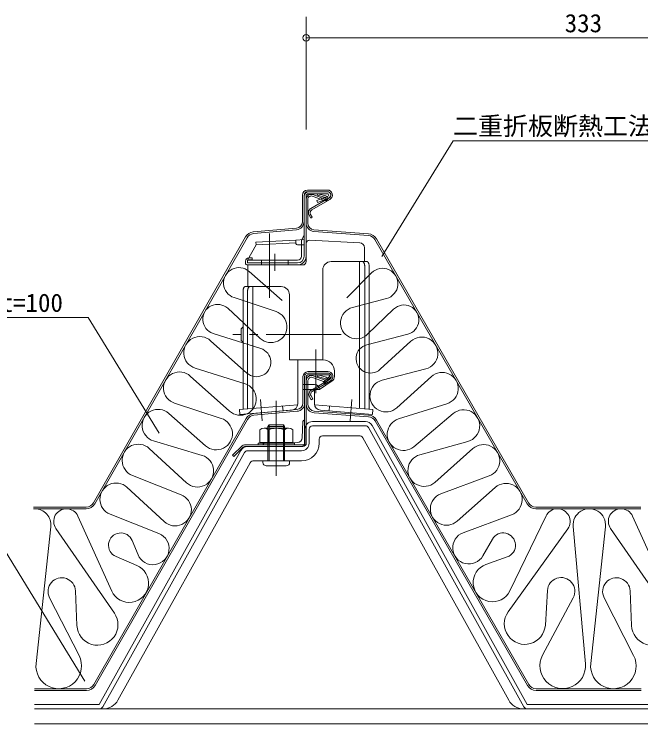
# Model space of a CAD drawing. Units: millimetres at full size, sheet at 1:5; details may follow other scales. Extents: x -3142 to 7368, y -2477 to 957.
# Drawn here: x -486.8 to -110.6, y -1779.7 to -1353.6 of the extents above; entities that cross this region are included whole.
import ezdxf
from ezdxf.enums import TextEntityAlignment as Align

# ---------------------------------------------------------------- set-up
doc = ezdxf.new("R2010")
doc.units = ezdxf.units.MM
doc.header["$LTSCALE"] = 5
doc.linetypes.add('CHAIN2', pattern=[12, 9, -1, 1, -1])
doc.layers.add('0-0_0', color=7, linetype='Continuous', lineweight=18)
doc.styles.add('ＭＳ ゴシック', font='')
doc.styles.get('ＭＳ ゴシック').set_extended_font_data('MS Gothic')

msp = doc.modelspace()

# ---------------------------------------------------------------- linework, layer by layer
at = {"layer": '0-0_0', "color": 4}
for p, q in [((-311.526, -1355.244), (-311.526, -1422.783)), ((-311.526, -1367.744), (21.474, -1367.744)), ((-266.034, -1499.092), (-223.346, -1429.538)), ((16.654, -1429.538), (-223.346, -1429.538)), ((-349.417, -1520.178), (-349.417, -1590.758)), ((-346.528, -1517.178), (-348.149, -1517.178)), ((-346.698, -1520.178), (-346.698, -1590.543)), ((-343.528, -1590.294), (-343.528, -1517.178)), ((-442.446, -1535.67), (-644.946, -1535.67)), ((-399.759, -1605.225), (-442.446, -1535.67)), ((-316.528, -1561.178), (-316.528, -1587.481)), ((-351.555, -1590.926), (-316.589, -1588.174)), ((-325.635, -1588.886), (-325.4, -1591.877)), ((-351.555, -1590.926), (-351.32, -1593.917)), ((-351.32, -1593.917), (-320.214, -1591.468)), ((-503.943, -1656.938), (-444.317, -1754.092))]:
    msp.add_line(p, q, dxfattribs=at)
at = {"layer": '0-0_0'}
for p, q in [((-298.728, -1459.178), (-310.728, -1459.178)), ((-310.728, -1460.178), (-298.728, -1460.178)), ((-298.706, -1461.378), (-310.028, -1461.378)), ((-313.728, -1462.178), (-313.728, -1478.026)), ((-312.728, -1478.026), (-312.728, -1462.178)), ((-312.728, -1462.878), (-312.728, -1498.978)), ((-311.528, -1462.878), (-311.528, -1498.978)), ((-311.528, -1464.752), (-311.528, -1479.041)), ((-310.528, -1464.752), (-310.528, -1479.041)), ((-297.728, -1463.91), (-308.64, -1470.21)), ((-297.228, -1464.776), (-308.14, -1471.076)), ((-307.844, -1462.873), (-300.541, -1465.531)), ((-300.199, -1464.591), (-307.502, -1461.933)), ((-305.082, -1465.453), (-298.36, -1462.873)), ((-304.652, -1466.573), (-305.082, -1465.453)), ((-304.652, -1466.573), (-297.93, -1463.993)), ((-317.366, -1482.009), (-343.233, -1484.361)), ((-317.275, -1483.005), (-343.143, -1485.357)), ((-306.827, -1483.03), (-274.092, -1485.485)), ((-312.728, -1486.178), (-314.201, -1489.125)), ((-274.167, -1486.482), (-306.902, -1484.027)), ((-347.898, -1487.357), (-439.257, -1647.074)), ((-347.03, -1487.853), (-438.389, -1647.571)), ((-317.721, -1489.24), (-341.688, -1490.496)), ((-341.688, -1490.496), (-341.605, -1492.094)), ((-317.637, -1490.838), (-341.605, -1492.094)), ((-312.728, -1488.978), (-317.721, -1489.24)), ((-317.721, -1489.24), (-317.617, -1491.231)), ((-314.328, -1489.662), (-314.328, -1492.178)), ((-311.528, -1491.286), (-311.528, -1502.178)), ((-309.423, -1489.289), (-279.371, -1490.864)), ((-178.859, -1647.586), (-270.208, -1488.973)), ((-177.992, -1647.087), (-269.341, -1488.474)), ((-346.728, -1501.378), (-341.605, -1492.094)), ((-312.728, -1492.178), (-316.618, -1492.178)), ((-314.328, -1492.178), (-314.328, -1498.978)), ((-276.528, -1493.86), (-276.528, -1502.178)), ((-343.928, -1499.878), (-345.9, -1499.878)), ((-343.928, -1499.878), (-343.928, -1501.078)), ((-347.928, -1501.878), (-347.928, -1502.978)), ((-316.728, -1501.378), (-346.728, -1501.378)), ((-346.728, -1501.378), (-346.728, -1502.978)), ((-316.728, -1502.978), (-346.728, -1502.978)), ((-316.728, -1504.178), (-346.728, -1504.178)), ((-313.528, -1504.178), (-346.528, -1504.178)), ((-343.928, -1501.078), (-345.928, -1501.078)), ((-338.228, -1501.378), (-338.228, -1502.978)), ((-338.228, -1502.978), (-338.228, -1504.178)), ((-322.228, -1501.378), (-322.228, -1502.978)), ((-322.228, -1502.978), (-322.228, -1504.178)), ((-296.528, -1502.178), (-276.528, -1502.178)), ((-301.528, -1507.178), (-301.528, -1561.178)), ((-321.528, -1522.178), (-321.528, -1561.178)), ((-321.528, -1561.178), (-301.528, -1561.178)), ((-298.426, -1568.239), (-310.426, -1568.239)), ((-313.426, -1571.239), (-313.426, -1587.086)), ((-312.426, -1587.086), (-312.426, -1571.239)), ((-312.426, -1571.239), (-312.426, -1611.239)), ((-311.426, -1571.239), (-311.426, -1611.239)), ((-310.426, -1569.239), (-298.426, -1569.239)), ((-310.426, -1570.239), (-297.926, -1570.239)), ((-307.742, -1571.733), (-300.439, -1574.391)), ((-300.097, -1573.452), (-307.4, -1570.794)), ((-297.573, -1571.092), (-301.134, -1574.654)), ((-296.865, -1571.8), (-300.427, -1575.361)), ((-311.426, -1573.613), (-311.426, -1587.902)), ((-310.426, -1573.613), (-310.426, -1587.902)), ((-297.426, -1572.971), (-308.338, -1579.271)), ((-296.926, -1573.837), (-307.838, -1580.137)), ((-301.134, -1574.654), (-300.427, -1575.361)), ((-317.064, -1591.07), (-342.931, -1593.421)), ((-316.973, -1592.066), (-342.841, -1594.417)), ((-274.065, -1595.343), (-306.8, -1592.888)), ((-306.725, -1591.89), (-273.99, -1594.346)), ((-347.595, -1596.415), (-439.056, -1756.137)), ((-346.727, -1596.912), (-438.188, -1756.634)), ((-178.657, -1756.646), (-270.106, -1597.834)), ((-177.79, -1756.147), (-269.239, -1597.335)), ((-336.787, -1602.239), (-322.065, -1602.239)), ((-333.726, -1600.239), (-334.426, -1601.239)), ((-334.426, -1601.239), (-334.426, -1621.739)), ((-333.726, -1600.239), (-333.726, -1621.739)), ((-325.126, -1600.239), (-333.726, -1600.239)), ((-325.126, -1600.239), (-325.126, -1621.739)), ((-324.426, -1601.239), (-324.426, -1621.739)), ((-313.463, -1598.238), (-313.821, -1607.911)), ((-275.873, -1598.239), (-307.726, -1598.239)), ((-275.873, -1600.739), (-307.726, -1600.739)), ((-274.125, -1601.767), (-180.911, -1769.454)), ((-271.94, -1600.553), (-178.726, -1768.239)), ((-339.241, -1603.239), (-339.241, -1610.739)), ((-324.519, -1603.239), (-324.519, -1610.739)), ((-319.611, -1603.239), (-319.611, -1610.739)), ((-309.726, -1602.739), (-309.726, -1611.239)), ((-339.241, -1610.739), (-319.611, -1610.739)), ((-316.756, -1610.799), (-336.426, -1611.218)), ((-303.726, -1608.739), (-303.726, -1611.239)), ((-279.697, -1606.739), (-301.726, -1606.739)), ((-277.512, -1608.024), (-189.919, -1765.598)), ((-350.012, -1612.825), (-355.669, -1618.482)), ((-349.305, -1613.532), (-354.962, -1619.189)), ((-348.598, -1612.239), (-313.426, -1612.239)), ((-348.598, -1613.239), (-313.426, -1613.239)), ((-340.426, -1611.239), (-318.426, -1611.239)), ((-340.426, -1611.239), (-340.426, -1612.239)), ((-318.426, -1611.239), (-318.426, -1612.239)), ((-350.713, -1615.55), (-435.726, -1768.239)), ((-348.529, -1616.766), (-433.542, -1769.455)), ((-355.669, -1618.482), (-354.962, -1619.189)), ((-314.226, -1615.739), (-346.781, -1615.739)), ((-345.145, -1623.023), (-424.53, -1765.604)), ((-314.226, -1621.739), (-342.961, -1621.739)), ((-337.426, -1621.739), (-337.426, -1622.739)), ((-321.426, -1621.739), (-321.426, -1622.739)), ((-323.426, -1624.739), (-335.426, -1624.739)), ((-443.597, -1649.592), (-475.128, -1649.592)), ((-443.597, -1650.592), (-475.128, -1650.592)), ((-173.659, -1649.592), (-110.597, -1649.592)), ((-110.597, -1650.592), (-173.659, -1650.592)), ((-443.395, -1758.652), (-474.526, -1758.652)), ((-443.395, -1759.652), (-474.526, -1759.652)), ((-173.457, -1758.652), (-110.395, -1758.652)), ((-110.395, -1759.652), (-173.457, -1759.652)), ((-435.726, -1768.239), (-474.526, -1768.239)), ((-102.726, -1768.239), (-178.726, -1768.239)), ((-474.526, -1770.739), (4.74, -1770.739)), ((-474.526, -1779.739), (4.74, -1779.739))]:
    msp.add_line(p, q, dxfattribs=at)
at = {"layer": '0-0_0', "color": 2}
for p, q in [((-298.706, -1460.178), (-310.028, -1460.178)), ((-345.9, -1499.878), (-345.928, -1499.878))]:
    msp.add_line(p, q, dxfattribs=at)
at = {"layer": '0-0_0', "color": 4, "linetype": 'CHAIN2'}
for p, q in [((-333.528, -1485.378), (-333.528, -1523.878)), ((-330.228, -1497.54), (-330.228, -1507.74)), ((-290.528, -1545.978), (-355.528, -1545.978)), ((-338.987, -1584.921), (-337.967, -1597.881)), ((-284.069, -1584.921), (-285.089, -1597.881)), ((-329.426, -1585.718), (-329.426, -1634.793))]:
    msp.add_line(p, q, dxfattribs=at)
at = {"layer": '0-0_0', "color": 3}
for p, q in [((-279.528, -1502.178), (-279.528, -1590.294)), ((-276.528, -1502.178), (-274.907, -1502.178)), ((-276.358, -1505.178), (-276.358, -1590.543)), ((-273.639, -1505.178), (-273.639, -1590.758)), ((-305.729, -1554.902), (-305.729, -1581.232)), ((-301.528, -1561.178), (-301.328, -1561.178)), ((-294.528, -1567.978), (-294.528, -1571.186)), ((-313.528, -1575.978), (-313.528, -1578.978)), ((-306.528, -1575.978), (-313.528, -1575.978)), ((-306.528, -1578.978), (-306.528, -1587.481)), ((-271.501, -1590.926), (-306.468, -1588.174)), ((-297.421, -1588.886), (-297.656, -1591.877))]:
    msp.add_line(p, q, dxfattribs=at)
at = {"layer": '0-0_0', "color": 9}
for p, q in [((-345.771, -1508.062), (-325.839, -1525.543)), ((-272.243, -1508.907), (-287.024, -1523.846)), ((-354.781, -1523.814), (-329.609, -1532.133)), ((-263.332, -1524.379), (-283.672, -1529.666)), ((-358.633, -1530.221), (-339.13, -1548.273)), ((-258.981, -1530.724), (-274.591, -1545.834)), ((-338.76, -1554.345), (-367.391, -1545.286)), ((-250.551, -1545.787), (-275.032, -1552.072)), ((-368.879, -1549.647), (-347.143, -1569.062)), ((-267.038, -1566.858), (-248.615, -1550.041)), ((-378.22, -1566.102), (-348.216, -1575.504)), ((-239.654, -1566.556), (-265.964, -1573.398)), ((-381.07, -1570.889), (-357.59, -1591.968)), ((-310.426, -1569.239), (-297.926, -1569.239)), ((-236.317, -1571.206), (-257.015, -1589.963)), ((-390.477, -1587.213), (-362.485, -1596.303)), ((-256.026, -1596.643), (-226.969, -1587.53)), ((-371.903, -1612.782), (-393.905, -1593.312)), ((-246.887, -1613.313), (-223.196, -1593.399)), ((-334.334, -1603.239), (-334.334, -1610.739)), ((-312.226, -1602.739), (-312.226, -1611.239)), ((-403.103, -1609.83), (-373.983, -1618.574)), ((-214.383, -1610.135), (-243.28, -1618.145)), ((-405.712, -1614.396), (-383.336, -1634.991)), ((-314.226, -1613.239), (-346.781, -1613.239)), ((-340.426, -1612.239), (-318.426, -1612.239)), ((-211.37, -1614.486), (-234.267, -1634.746)), ((-386.557, -1642.17), (-415.861, -1630.564)), ((-201.547, -1630.852), (-230.66, -1641.701)), ((-419.08, -1637.713), (-396.691, -1658.316)), ((-197.952, -1637.783), (-220.851, -1658.044)), ((-448.562, -1655.065), (-428.265, -1700.029)), ((-429.228, -1653.882), (-399.913, -1665.494)), ((-188.13, -1654.149), (-217.244, -1664.999)), ((-167.456, -1654.881), (-189.268, -1699.954)), ((-115.562, -1655.065), (-95.265, -1700.029)), ((-464.851, -1661.358), (-473.651, -1743.533)), ((-151.218, -1661.186), (-143.856, -1743.72)), ((-131.851, -1661.358), (-140.651, -1743.533)), ((-461.74, -1662.517), (-426.673, -1713.204)), ((-154.437, -1662.621), (-190.224, -1712.535)), ((-128.74, -1662.517), (-93.673, -1713.204)), ((-415.939, -1669.693), (-412.45, -1678.189)), ((-205.443, -1678.893), (-199.692, -1668.831)), ((-413.208, -1684.598), (-425.676, -1679.334)), ((-190.794, -1679.496), (-203.541, -1683.991)), ((-449.986, -1699.932), (-449.122, -1720.728)), ((-166.678, -1699.665), (-167.905, -1720.443)), ((-116.986, -1699.932), (-116.122, -1720.728)), ((-447.891, -1738.784), (-465.604, -1704.027)), ((-151.139, -1704.041), (-169.522, -1738.502)), ((-114.891, -1738.784), (-132.604, -1704.027)), ((-435.726, -1770.739), (-474.526, -1770.739)), ((-100.267, -1770.739), (-181.179, -1770.739))]:
    msp.add_line(p, q, dxfattribs=at)
at = {"layer": '0-0_0', "color": 5}
for p, q in [((-349.417, -1541.367), (-350.528, -1542.478)), ((-350.528, -1542.478), (-350.528, -1549.478)), ((-349.417, -1541.728), (-349.778, -1541.728)), ((-349.417, -1550.59), (-350.528, -1549.478)), ((-349.417, -1550.228), (-349.778, -1550.228))]:
    msp.add_line(p, q, dxfattribs=at)
at = {"layer": '0-0_0'}
for points in [[(-299.64, -1462.672), (-304.469, -1461.378), (-304.728, -1462.344), (-299.899, -1463.638)], [(-308.872, -1473.809), (-307.872, -1475.541), (-308.738, -1476.041), (-309.738, -1474.309)], [(-346.528, -1504.178), (-346.528, -1517.178), (-326.528, -1517.178)], [(-299.538, -1571.533), (-304.367, -1570.239), (-304.626, -1571.205), (-299.797, -1572.499)], [(-308.57, -1582.869), (-307.57, -1584.601), (-308.436, -1585.101), (-309.436, -1583.369)], [(-325.126, -1600.239), (-324.426, -1601.239), (-334.426, -1601.239)]]:
    msp.add_lwpolyline(points, dxfattribs=at)
at = {"layer": '0-0_0', "color": 3}
for points in [[(-277.626, -1502.178), (-277.502, -1502.193), (-277.379, -1502.236), (-277.258, -1502.308), (-277.141, -1502.407), (-277.029, -1502.533), (-276.922, -1502.684), (-276.822, -1502.859), (-276.73, -1503.057), (-276.646, -1503.275), (-276.572, -1503.512), (-276.508, -1503.764), (-276.455, -1504.03), (-276.413, -1504.308), (-276.383, -1504.593), (-276.364, -1504.884), (-276.358, -1505.178)], [(-274.907, -1502.178), (-274.783, -1502.193), (-274.66, -1502.236), (-274.539, -1502.308), (-274.422, -1502.407), (-274.31, -1502.533), (-274.203, -1502.684), (-274.103, -1502.859), (-274.011, -1503.057), (-273.927, -1503.275), (-273.853, -1503.512), (-273.789, -1503.764), (-273.736, -1504.03), (-273.694, -1504.308), (-273.664, -1504.593), (-273.646, -1504.884), (-273.639, -1505.178)], [(-295.934, -1573.835), (-303.528, -1578.978), (-313.528, -1578.978)], [(-271.501, -1590.926), (-271.736, -1593.917), (-302.842, -1591.468)]]:
    msp.add_lwpolyline(points, dxfattribs=at)
at = {"layer": '0-0_0', "color": 4}
for points in [[(-349.417, -1520.178), (-349.411, -1519.884), (-349.392, -1519.593), (-349.362, -1519.308), (-349.32, -1519.03), (-349.267, -1518.764), (-349.203, -1518.512), (-349.129, -1518.275), (-349.045, -1518.057), (-348.953, -1517.859), (-348.853, -1517.684), (-348.746, -1517.533), (-348.634, -1517.407), (-348.517, -1517.308), (-348.396, -1517.236), (-348.273, -1517.193), (-348.149, -1517.178)], [(-346.698, -1520.178), (-346.692, -1519.884), (-346.673, -1519.593), (-346.643, -1519.308), (-346.601, -1519.03), (-346.548, -1518.764), (-346.484, -1518.512), (-346.41, -1518.275), (-346.326, -1518.057), (-346.234, -1517.859), (-346.134, -1517.684), (-346.028, -1517.533), (-345.915, -1517.407), (-345.798, -1517.308), (-345.677, -1517.236), (-345.554, -1517.193), (-345.43, -1517.178)]]:
    msp.add_lwpolyline(points, dxfattribs=at)
at = {"layer": '0-0_0'}
msp.add_circle((-311.526, -1367.744), 2, dxfattribs=at)
for centre, radius, start, end in [((-310.728, -1462.178), 3, 90, 180), ((-310.728, -1462.178), 2, 90, 180), ((-310.028, -1462.878), 2.7, 90, 180), ((-310.028, -1462.878), 1.5, 90, 180), ((-298.728, -1462.178), 3, 300, 89.99998), ((-298.728, -1462.178), 2, 300, 89.99998), ((-298.728, -1462.178), 2, 293.73555, 90), ((-298.728, -1462.178), 0.8, 320.00218, 90), ((-308.528, -1464.752), 3, 69.99995, 180), ((-308.528, -1464.752), 2, 69.99965, 180), ((-300.028, -1464.121), 1.5, 250.00246, 74.99693), ((-300.028, -1464.121), 0.5, 249.9733, 75.0265), ((-307.14, -1472.809), 3, 120, 210), ((-307.14, -1472.809), 2, 120, 210), ((-317.728, -1478.026), 4, 275.19434, 0), ((-317.728, -1478.026), 5, 275.19438, 0), ((-306.528, -1479.041), 5, 180, 265.71104), ((-306.528, -1479.041), 4, 179.99998, 265.71121), ((-342.69, -1490.336), 6, 95.19435, 150.23038), ((-342.69, -1490.336), 5, 95.19435, 150.23038), ((-274.541, -1491.468), 5, 29.93874, 85.71095), ((-274.541, -1491.468), 6, 29.93874, 85.71095), ((-316.618, -1491.178), 1, 183, 270), ((-313.128, -1489.662), 1.2, 153.43494, 180), ((-309.528, -1491.286), 2, 87, 180), ((-279.528, -1493.86), 3, 0, 87), ((-345.928, -1501.878), 2, 90, 180), ((-316.728, -1498.978), 2.4, 270, 0), ((-316.728, -1498.978), 5.2, 270, 0), ((-316.728, -1498.978), 4, 270, 0), ((-346.728, -1502.978), 1.2, 180, 270), ((-345.928, -1501.878), 0.8, 90, 180), ((-313.528, -1502.178), 2, 270, 0), ((-296.528, -1507.178), 5, 90, 180), ((-326.528, -1522.178), 5, 0, 90), ((-310.426, -1571.239), 3, 90, 180), ((-298.426, -1571.239), 3, 300, 89.99998), ((-310.426, -1571.239), 2, 90, 180), ((-310.426, -1571.239), 1, 90, 180), ((-308.426, -1573.613), 3, 69.99995, 180), ((-308.426, -1573.613), 2, 69.99965, 180), ((-299.926, -1572.982), 1.5, 250.00246, 74.99693), ((-299.926, -1572.982), 0.5, 249.9733, 75.0265), ((-298.426, -1571.239), 2, 300, 89.99998), ((-297.926, -1570.739), 1.5, 315, 90), ((-297.926, -1570.739), 0.5, 315, 90), ((-306.838, -1581.869), 3, 120, 210), ((-306.838, -1581.869), 2, 120, 210), ((-317.426, -1587.086), 4, 275.19434, 0), ((-317.426, -1587.086), 5, 275.19438, 0), ((-306.426, -1587.902), 5, 180, 265.71104), ((-306.426, -1587.902), 4, 179.99998, 265.71121), ((-342.388, -1599.397), 6, 95.19435, 150.20335), ((-342.388, -1599.397), 5, 95.19447, 150.20335), ((-312.426, -1598.277), 1.038, 90, 177.87889), ((-274.439, -1600.329), 5, 29.93143, 85.71086), ((-274.439, -1600.329), 6, 29.93462, 85.71095), ((-336.787, -1605.749), 3.51, 45.65413, 134.34586), ((-329.426, -1614.781), 12.542, 66.96497, 113.03502), ((-322.065, -1605.749), 3.51, 45.65413, 134.34586), ((-307.726, -1602.739), 4.5, 90, 180), ((-307.726, -1602.739), 2, 90, 180), ((-275.873, -1602.739), 4.5, 29.06891, 90), ((-275.873, -1602.739), 2, 29.06891, 90), ((-316.819, -1607.8), 3, 271.21887, 357.87891), ((-301.726, -1608.739), 2, 90, 180), ((-279.697, -1609.239), 2.5, 29.06891, 90), ((-346.781, -1617.739), 4.5, 90, 150.89206), ((-348.598, -1614.239), 2, 90, 134.99998), ((-348.598, -1614.239), 1, 90, 134.99998), ((-336.405, -1612.239), 1.022, 91.21886, 179.99998), ((-314.226, -1611.239), 10.5, 270, 0), ((-314.226, -1611.239), 4.5, 270, 0), ((-314.226, -1611.239), 2, 270, 0), ((-313.426, -1611.239), 1, 270, 0), ((-313.426, -1611.239), 2, 270, 0), ((-346.781, -1617.739), 2, 90, 150.89206), ((-342.961, -1624.239), 2.5, 90, 150.89206), ((-335.426, -1622.739), 2, 180, 270), ((-323.426, -1622.739), 2, 270, 0), ((-443.597, -1644.592), 5, 270.00003, 330.23038), ((-443.597, -1644.592), 6, 270.00003, 330.23038), ((-173.659, -1644.592), 6, 209.93874, 270.00012), ((-173.659, -1644.592), 5, 209.93874, 270.00012), ((-443.395, -1753.652), 5, 270.00003, 330.20335), ((-443.395, -1753.652), 6, 269.99995, 330.20335), ((-173.457, -1753.652), 6, 209.93153, 270.00003), ((-173.457, -1753.652), 5, 209.93462, 270.00012), ((-433.267, -1760.739), 10, 270, 330.89206), ((-181.179, -1760.739), 10, 209.06891, 270), ((-178.726, -1768.239), 2.5, 209.06889, 270)]:
    msp.add_arc(centre, radius, start, end, dxfattribs=at)
at = {"layer": '0-0_0', "color": 2}
msp.add_arc((-338.528, -1502.978), 1.2, 270, 277.57852, dxfattribs=at)
at = {"layer": '0-0_0', "color": 9}
for centre, radius, start, end in [((-351.876, -1515.023), 9.259, 48.74811, 251.71265), ((-265.662, -1515.418), 9.259, 284.57079, 135.30667), ((-364.698, -1536.774), 8.928, 47.21327, 252.44269), ((-281.26, -1538.945), 9.588, 104.57079, 314.06992), ((-252.771, -1537.139), 8.928, 284.3998, 134.06992), ((-332.617, -1541.237), 9.588, 227.21327, 71.71265), ((-375.326, -1556.866), 9.679, 48.22778, 252.60106), ((-242.09, -1557.189), 9.679, 284.576, 132.39113), ((-341.373, -1562.603), 8.661, 228.22778, 72.44269), ((-272.878, -1560.461), 8.661, 104.3998, 312.39113), ((-387.503, -1578.054), 9.63, 48.08337, 252.0106), ((-310.426, -1571.239), 2, 90, 180), ((-229.851, -1578.342), 9.63, 287.41286, 132.18277), ((-351.114, -1584.754), 9.694, 228.08337, 72.60106), ((-263.525, -1582.78), 9.694, 104.576, 312.18277), ((-400.319, -1600.56), 9.679, 48.49333, 253.28566), ((-216.968, -1600.808), 9.679, 285.49203, 130.05002), ((-365.479, -1605.523), 9.694, 228.49333, 72.0106), ((-253.125, -1605.893), 9.694, 107.41286, 310.05002), ((-412.286, -1621.538), 9.707, 47.37384, 248.39273), ((-204.937, -1621.755), 9.707, 290.43829, 131.50385), ((-376.771, -1627.858), 9.694, 227.37384, 73.28566), ((-240.691, -1627.486), 9.694, 105.49203, 311.50385), ((-425.653, -1644.857), 9.707, 47.37898, 248.38954), ((-191.52, -1645.053), 9.707, 290.43887, 131.50311), ((-390.127, -1651.183), 9.694, 227.37898, 68.39273), ((-227.275, -1650.785), 9.694, 110.43829, 311.50311), ((-474.526, -1660.322), 9.73, 353.88728, 90), ((-455.49, -1658.192), 7.601, 24.29465, 214.67693), ((-160.614, -1658.192), 7.601, 324.36069, 154.17642), ((-141.526, -1660.322), 9.73, 353.88728, 185.09711), ((-122.49, -1658.192), 7.601, 24.29465, 214.67693), ((-422.794, -1672.508), 7.41, 22.32492, 247.1107), ((-403.483, -1674.507), 9.694, 202.32492, 68.38954), ((-213.859, -1674.083), 9.694, 110.43887, 330.24823), ((-193.259, -1672.508), 7.41, 289.42383, 150.24823), ((-417.712, -1695.265), 11.579, 204.29465, 67.1107), ((-199.691, -1694.911), 11.579, 109.42383, 334.17642), ((-458.242, -1700.275), 8.263, 2.37836, 207.00423), ((-158.429, -1700.152), 8.263, 331.9225, 176.62163), ((-125.242, -1700.275), 8.263, 2.37836, 207.00423), ((-180.208, -1719.716), 12.325, 144.36069, 356.62163), ((-436.808, -1720.216), 12.325, 182.37836, 34.67693), ((-103.808, -1720.216), 12.325, 182.37836, 34.67693), ((-157.466, -1744.934), 13.664, 151.9225, 5.09711), ((-460.065, -1744.988), 13.664, 173.88728, 27.00423), ((-127.065, -1744.988), 13.664, 173.88728, 27.00423), ((-435.726, -1768.239), 2.5, 270, 330.89206)]:
    msp.add_arc(centre, radius, start, end, dxfattribs=at)
at = {"layer": '0-0_0', "color": 3}
for centre, radius, start, end in [((-301.328, -1567.978), 6.8, 0, 89.99998), ((-297.728, -1571.186), 3.2, 304.10699, 0), ((-306.528, -1578.978), 3, 0, 90), ((-302.528, -1587.481), 4, 180, 265.5)]:
    msp.add_arc(centre, radius, start, end, dxfattribs=at)
at = {"layer": '0-0_0', "color": 4}
msp.add_arc((-320.528, -1587.481), 4, 274.5, 0, dxfattribs=at)

# ---------------------------------------------------------------- texts
at = {"layer": '0-0_0', "style": 'ＭＳ ゴシック'}
for s, p in [('333', (-156.276, -1367.744)), ('二重折板断熱工法 ﾊｾﾞⅠ型 上葺材', (-223.346, -1429.538)), ('中間材：ｸﾞﾗｽｳｰﾙ10㎏ t=100', (-644.946, -1535.67))]:
    msp.add_text(s, height=11, dxfattribs=at).set_placement(p, align=Align.BOTTOM_LEFT)

doc.saveas('drawing.dxf')
